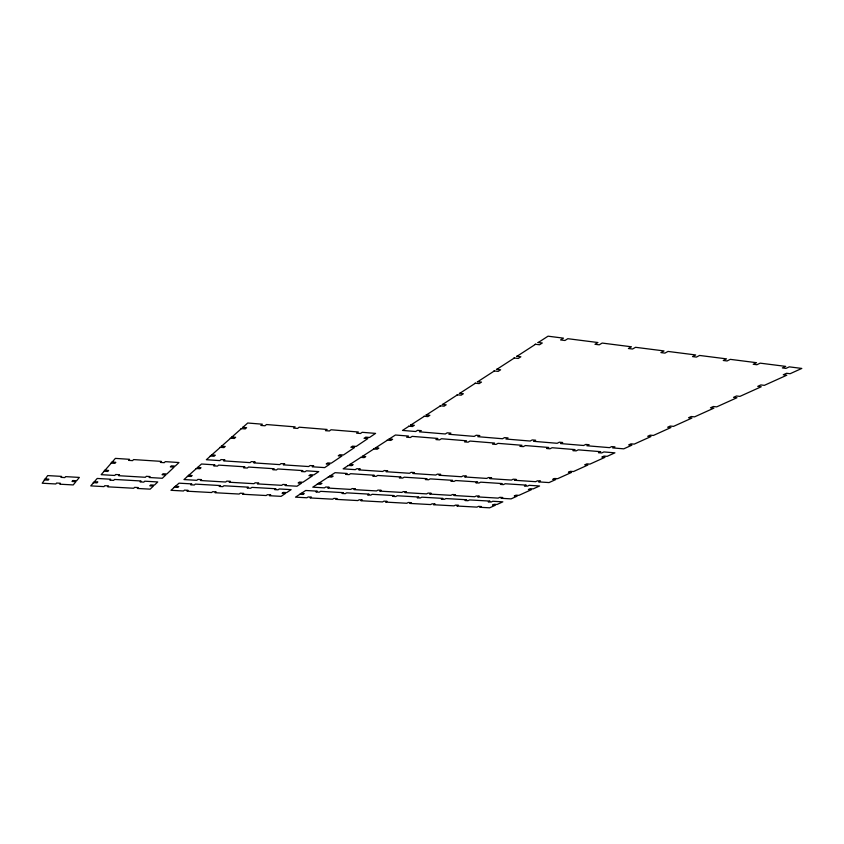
<?xml version="1.0" encoding="UTF-8"?>
<svg xmlns="http://www.w3.org/2000/svg" width="844" height="844" viewBox="0 0 844 844"><rect width="100%" height="100%" fill="white"/><g stroke="black" fill="none" stroke-linecap="round" stroke-linejoin="round"><path stroke-width="1.27" d="M44.574 479.93L42.2 483.222L55.852 483.971L56.559 483.042L60.451 483.264L59.734 484.192L73.228 484.931L75.876 481.681L72.004 481.47L72.753 480.531L76.646 480.742L79.357 477.419L65.589 476.628L64.84 477.588L60.895 477.366L61.633 476.396L47.697 475.594L45.259 478.97M93.547 482.673L90.741 485.891L103.949 486.619L104.772 485.711L108.538 485.922L107.705 486.819L133.69 488.254L134.586 487.357L138.268 487.558L137.361 488.454L150.148 489.151L153.439 486.038L149.778 485.827L150.717 484.931L154.399 485.142L157.775 481.945L144.746 481.196L143.807 482.114L140.072 481.903L141.011 480.974L114.52 479.445L113.645 480.384L109.836 480.173L110.691 479.223L97.218 478.453L94.349 481.745M104.181 471.237L101.174 474.666L114.773 475.467L115.66 474.507L119.531 474.729L118.635 475.699L145.368 477.282L146.328 476.322L150.116 476.554L149.156 477.504L162.301 478.274L165.825 474.95L162.048 474.729L163.061 473.758L166.848 473.99L174.149 467.101L170.298 466.859L171.353 465.856L175.214 466.099L178.991 462.533L165.318 461.636L164.263 462.67L160.349 462.417L161.394 461.383L133.563 459.579L132.592 460.624L128.583 460.37L129.543 459.315L115.385 458.387L112.168 462.079M105.046 470.235L111.26 463.124M174.455 487.22L170.984 490.301L183.464 490.986L184.477 490.121L188.033 490.311L187.009 491.187L211.591 492.537L212.667 491.672L216.148 491.873L215.062 492.727L239.147 494.046L240.276 493.202L243.694 493.392L242.555 494.236L266.155 495.533L267.348 494.7L270.692 494.879L269.5 495.713L281.115 496.356L285.43 493.445L282.096 493.255L283.341 492.421L286.686 492.611L291.096 489.636L279.28 488.95L278.035 489.815L274.648 489.615L275.882 488.75L251.871 487.368L250.679 488.243L247.218 488.043L248.4 487.167L223.892 485.754L222.763 486.64L219.24 486.439L220.358 485.553L195.333 484.108L194.278 485.005L190.67 484.804L191.725 483.897L179.012 483.169L175.457 486.323M187.684 476.269L183.981 479.561L196.81 480.32L197.886 479.392L201.537 479.603L200.45 480.531L225.675 482.019L226.825 481.112L230.401 481.323L229.251 482.23L253.96 483.686L255.173 482.789L258.675 483L257.452 483.897L281.664 485.332L282.93 484.445L286.369 484.646L285.082 485.532L297.004 486.228L301.593 483.137L298.175 482.937L299.493 482.04L302.922 482.251L312.428 475.858L308.946 475.636L310.328 474.708L313.81 474.929L318.726 471.617L306.393 470.815L305.011 471.775L301.466 471.543L302.848 470.593L277.771 468.958L276.442 469.929L272.834 469.697L274.142 468.726L248.516 467.048L247.26 468.04L243.578 467.808L244.823 466.816L218.628 465.107L217.446 466.11L213.669 465.867L214.851 464.865L201.526 464L197.549 467.523M188.761 475.32L196.43 468.515M210.504 456.034L206.358 459.716L219.809 460.613L221.022 459.579L224.852 459.832L223.628 460.866L250.077 462.628L251.364 461.615L255.11 461.868L253.812 462.881L279.691 464.611L281.041 463.609L284.713 463.852L283.352 464.854L308.661 466.542L310.086 465.55L313.673 465.793L312.238 466.785L324.687 467.608L329.814 464.168L326.238 463.926L327.715 462.923L331.291 463.166L341.904 456.034L338.275 455.771L339.815 454.726L343.455 454.99L354.564 447.52L350.861 447.246L352.476 446.149L356.189 446.423L367.826 438.606L364.059 438.3L365.747 437.16L369.535 437.456L375.569 433.394L362.181 432.307L360.472 433.489L356.622 433.172L358.32 431.991L331.038 429.775L329.403 430.978L325.467 430.662L327.092 429.459L299.145 427.191L297.594 428.414L293.564 428.087L295.105 426.864L266.472 424.532L265.005 425.777L260.87 425.45L262.326 424.194L247.735 423.013L242.808 427.391M211.707 454.969L220.316 447.331M221.582 446.212L230.612 438.205M231.931 437.034L241.416 428.615M299.926 494.257L295.505 497.148L306.899 497.77L308.176 496.958L311.425 497.137L310.138 497.949L332.599 499.184L333.929 498.382L337.115 498.561L335.775 499.353L357.803 500.566L359.185 499.775L362.308 499.954L360.916 500.735L382.532 501.927L383.957 501.146L387.027 501.315L385.592 502.096L406.797 503.256L408.264 502.486L411.271 502.655L409.794 503.425L430.609 504.564L432.128 503.805L435.071 503.973L433.552 504.733L453.988 505.851L455.538 505.102L458.44 505.261L456.878 506.01L476.934 507.117L478.527 506.379L481.375 506.537L479.772 507.276L489.657 507.814L495.354 505.229L492.527 505.071L494.162 504.322L497 504.48L502.824 501.842L492.801 501.262L491.145 502.032L488.265 501.863L489.921 501.093L469.58 499.922L467.966 500.703L465.044 500.534L466.648 499.753L445.927 498.561L444.355 499.342L441.37 499.173L442.942 498.393L421.821 497.169L420.291 497.971L417.252 497.791L418.772 497L397.25 495.755L395.762 496.557L392.66 496.377L394.137 495.576L372.193 494.31L370.759 495.122L367.604 494.943L369.028 494.13L346.652 492.833L345.27 493.666L342.052 493.476L343.424 492.653L320.604 491.335L319.275 492.179L315.983 491.989L317.312 491.145L305.718 490.48L301.202 493.423M317.492 484.097L312.776 487.167L324.444 487.853L325.816 486.988L329.128 487.188L327.767 488.054L350.735 489.404L352.159 488.56L355.408 488.75L353.984 489.604L376.508 490.934L377.985 490.09L381.171 490.28L379.694 491.113L401.786 492.421L403.305 491.598L406.428 491.778L404.909 492.611L426.568 493.888L428.13 493.075L431.2 493.255L429.638 494.067L450.875 495.322L452.489 494.521L455.496 494.7L453.882 495.502L474.729 496.736L476.385 495.934L479.339 496.114L477.683 496.905L498.129 498.118L499.827 497.327L502.729 497.506L501.03 498.287L511.105 498.878L517.15 496.145L514.26 495.977L516 495.185L518.891 495.354L531.34 489.72L528.418 489.531L530.222 488.708L533.155 488.898L539.58 485.986L529.22 485.321L527.394 486.155L524.419 485.965L526.245 485.121L505.197 483.749L503.414 484.604L500.386 484.414L502.169 483.559L480.711 482.156L478.97 483.021L475.879 482.821L477.609 481.956L455.718 480.531L454.03 481.418L450.875 481.207L452.563 480.331L430.229 478.875L428.583 479.772L425.365 479.561L427.011 478.664L404.213 477.187L402.62 478.084L399.339 477.873L400.921 476.966L377.658 475.457L376.129 476.375L372.774 476.153L374.303 475.235L350.555 473.695L349.078 474.623L345.65 474.402L347.127 473.473L335.057 472.682L330.025 475.953M318.853 483.211L328.601 476.881M348.414 465.434L343.149 468.842L355.303 469.654L356.833 468.694L360.293 468.926L358.763 469.886L382.68 471.479L384.263 470.53L387.649 470.762L386.067 471.712L409.498 473.273L411.123 472.334L414.446 472.566L412.811 473.495L435.757 475.024L437.445 474.106L440.695 474.328L438.996 475.235L461.478 476.733L463.219 475.837L466.405 476.048L464.664 476.955L486.693 478.421L488.476 477.535L491.598 477.736L489.805 478.632L511.401 480.067L513.226 479.192L516.285 479.403L514.45 480.268L535.623 481.681L537.491 480.816L540.498 481.027L538.62 481.882L549.033 482.578L555.721 479.561L552.736 479.36L554.656 478.485L557.652 478.685L571.451 472.461L568.423 472.239L570.428 471.332L573.466 471.553L587.846 465.055L584.776 464.822L586.875 463.873L589.945 464.105L604.958 457.332L601.846 457.079L604.03 456.087L607.152 456.34L614.917 452.838L603.882 451.941L601.666 452.954L598.501 452.7L600.706 451.677L578.277 449.852L576.104 450.886L572.876 450.633L575.028 449.599L552.103 447.731L549.982 448.776L546.68 448.512L548.79 447.468L525.358 445.558L523.291 446.624L519.915 446.349L521.972 445.284L498.013 443.343L495.998 444.419L492.548 444.144L494.542 443.058L470.045 441.064L468.093 442.172L464.559 441.887L466.5 440.779L441.444 438.743L439.555 439.872L435.937 439.576L437.814 438.447L412.167 436.369L410.353 437.508L406.65 437.213L408.464 436.063L395.414 435.008L389.211 439.017M349.933 464.443L360.842 457.385M362.435 456.351L373.85 448.966M375.517 447.89L387.459 440.157M408.981 426.22L402.504 430.419L415.67 431.516L417.537 430.334L421.293 430.651L419.415 431.822L445.284 433.974L447.214 432.814L450.875 433.12L448.934 434.28L474.212 436.39L476.216 435.251L479.793 435.546L477.788 436.686L502.486 438.743L504.554 437.614L508.046 437.909L505.978 439.028L530.137 441.043L532.247 439.935L535.666 440.22L533.545 441.328L557.167 443.29L559.329 442.203L562.674 442.488L560.5 443.564L583.605 445.484L585.82 444.429L589.091 444.704L586.865 445.759L609.474 447.637L611.742 446.592L614.938 446.866L612.66 447.911L623.769 448.829L631.861 445.178L628.674 444.915L631.006 443.849L634.203 444.123L650.956 436.559L647.728 436.274L650.165 435.166L653.404 435.451L670.938 427.528L667.667 427.222L670.22 426.062L673.512 426.378L691.89 418.075L688.567 417.738L691.247 416.525L694.58 416.862L713.866 408.148L710.49 407.8L713.317 406.513L716.693 406.871L736.96 397.724L733.531 397.345L736.495 396.005L739.924 396.385L761.235 386.763L757.764 386.352L760.877 384.938L764.358 385.349L786.808 375.211L783.285 374.778L786.566 373.291L790.1 373.723L801.8 368.438L789.309 366.855L785.954 368.385L782.367 367.931L785.711 366.391L760.191 363.152L756.899 364.724L753.217 364.26L756.498 362.688L730.303 359.354L727.064 360.958L723.276 360.483L726.505 358.869L699.581 355.451L696.416 357.086L692.523 356.601L695.688 354.955L668.015 351.431L664.914 353.108L660.915 352.602L664.006 350.925L635.553 347.306L632.525 349.026L628.411 348.509L631.428 346.789L602.162 343.065L599.219 344.816L594.988 344.289L597.921 342.527L567.812 338.697L564.952 340.491L560.595 339.942L563.444 338.149L548.041 336.186L538.293 342.495M410.859 425.007L424.332 416.282M426.304 415.005L440.484 405.827M442.562 404.476L457.48 394.813M459.674 393.399L475.404 383.208M477.715 381.72L494.341 370.959M496.778 369.377L514.355 357.993M516.939 356.326L535.56 344.268M44.911 478.959L48.868 479.181L48.171 480.13L44.226 479.909M94.011 481.724L97.841 481.945L97.018 482.873L93.199 482.652M175.13 486.313L178.749 486.513L177.736 487.399L174.128 487.199M300.907 493.413L304.209 493.592L302.922 494.426L299.631 494.246M103.833 471.216L107.758 471.448L108.633 470.456L104.698 470.213M187.357 476.248L191.071 476.47L192.147 475.52L188.434 475.299M317.196 484.087L320.562 484.287L321.933 483.401L318.557 483.201M111.809 462.058L115.839 462.312L114.921 463.356L110.902 463.103M197.222 467.502L201.009 467.745L199.88 468.736L196.093 468.494M329.719 475.942L333.148 476.153L331.724 477.082L328.295 476.86M211.359 454.948L215.262 455.211L214.049 456.277L210.156 456.013M349.627 464.422L353.151 464.664L351.61 465.656L348.097 465.413M221.223 446.191L225.211 446.476L223.934 447.594L219.968 447.309M362.118 456.33L365.705 456.593L364.102 457.617L360.525 457.364M231.572 437.002L235.634 437.308L234.305 438.479L230.254 438.173M375.19 447.869L378.84 448.143L377.162 449.219L373.523 448.945M241.046 428.594L245.193 428.921L246.585 427.686L242.439 427.359M387.132 440.125L390.846 440.42L392.597 439.291L388.884 438.996M410.522 424.975L414.341 425.302L412.452 426.515L408.644 426.188M425.967 414.974L429.86 415.322L427.876 416.598L423.994 416.25M440.135 405.795L444.092 406.164L446.17 404.825L442.203 404.445M457.121 394.781L461.162 395.182L463.356 393.768L459.315 393.367M477.356 381.678L481.481 382.11L479.16 383.609L475.045 383.176M493.962 370.917L498.16 371.381L500.608 369.799L496.409 369.334M516.56 356.284L520.853 356.78L518.258 358.457L513.975 357.951M537.902 342.453L542.291 342.991L539.538 344.763L535.17 344.225"/></g></svg>
